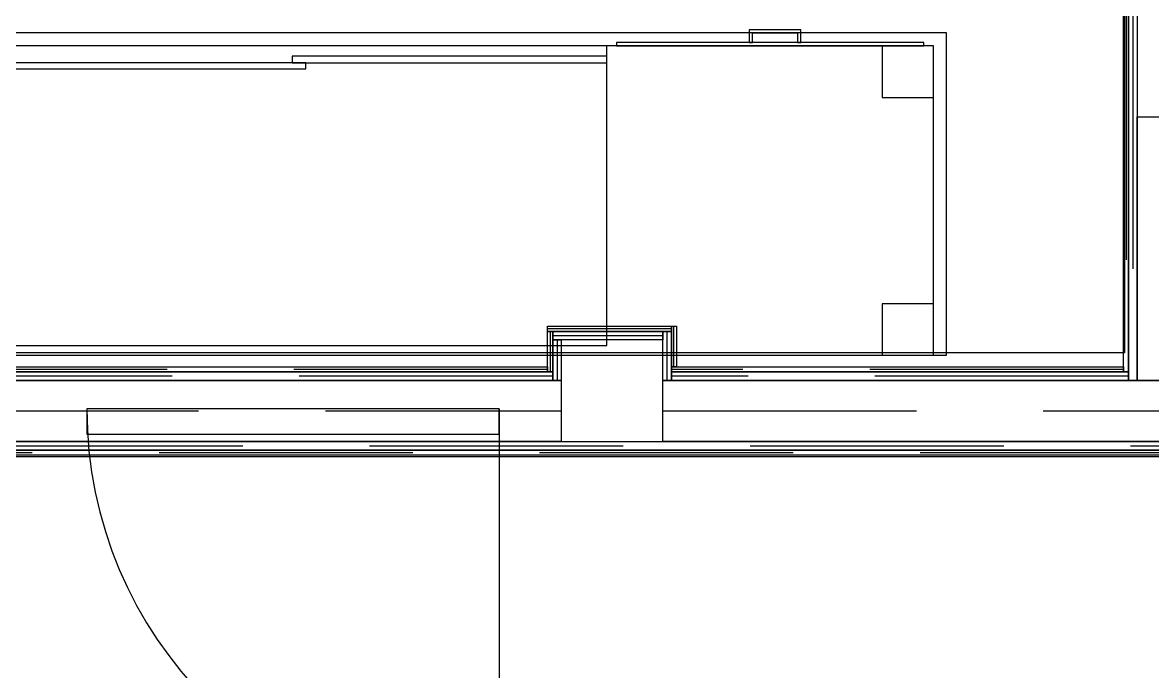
# Model space of a CAD drawing. Header units: millimetres. Extents: x -28.2 to 24.3, y -24.8 to 12.4.
# Drawn here: x -0.533 to 1.694, y -0.458 to 0.822 of the extents above; entities that cross this region are included whole.
import ezdxf

# ---------------------------------------------------------------- set-up
doc = ezdxf.new("R2010")
doc.units = ezdxf.units.MM
doc.linetypes.add('Dashed', pattern=[0.75, 0.5, -0.25])
for name, color, linetype in [('EJE_MUROS', 8, 'Continuous'), ('FURNISHINGELEMENT', 8, 'Continuous'), ('LOSAS', 3, 'Continuous'), ('MUROS', 7, 'Continuous'), ('PUERTAS', 6, 'Continuous')]:
    doc.layers.add(name, color=color, linetype=linetype)

msp = doc.modelspace()

# ---------------------------------------------------------------- linework, layer by layer
at = {"layer": 'EJE_MUROS', "linetype": 'Dashed'}
for p, q in [((1.6418, 3.104), (1.6418, 0.1329)), ((1.6553, 0.8359), (1.6553, 0.1159)), ((0.7508, 0.1429), (0.7508, 0.2229)), ((0.7458, 0.2179), (0.5018, 0.2179)), ((0.5068, 0.2129), (0.5068, 0.1329)), ((0.7288, 0.2044), (0.5118, 0.2044)), ((0.7373, 0.1159), (0.7373, 0.2129)), ((0.5203, 0.1959), (0.5203, 0.1159)), ((0.5018, 0.1379), (-2.1692, 0.1379)), ((1.6368, 0.1379), (0.7458, 0.1379)), ((0.5118, 0.1244), (-2.1692, 0.1244)), ((1.6468, 0.1244), (0.7458, 0.1244)), ((-2.1862, 0.0559), (0.5288, 0.0559)), ((0.7288, 0.0559), (1.7838, 0.0559)), ((-3.5992, -0.0126), (1.8008, -0.0126)), ((-2.514, -0.0261), (1.8108, -0.0261))]:
    msp.add_line(p, q, dxfattribs=at)
at = {"layer": 'FURNISHINGELEMENT'}
for p, q in [((1.0009, 0.8077, 0.994), (0.8993, 0.8077, 0.994)), ((0.8993, 0.8077, 0.994), (0.8993, 0.7823, 0.994)), ((1.0009, 0.8077, 0.867), (0.8993, 0.8077, 0.867)), ((0.8993, 0.8077, 0.867), (0.8993, 0.7823, 0.867)), ((1.0009, 0.7823, 0.994), (1.0009, 0.8077, 0.994)), ((1.0009, 0.7823, 0.867), (1.0009, 0.8077, 0.867)), ((1.288, 0.8013, 1.074), (-1.2628, 0.8013, 1.074)), ((1.2435, 0.7823, 1.0295), (0.6376, 0.7823, 1.0295)), ((0.6376, 0.7823, 1.0295), (0.6376, 0.7759, 1.0295)), ((1.2435, 0.7823, 0.9026), (0.6376, 0.7823, 0.9026)), ((0.6376, 0.7823, 0.9026), (0.6376, 0.7759, 0.9026)), ((0.8993, 0.7823, 0.994), (0.9056, 0.7823, 0.994)), ((0.8993, 0.7823, 0.867), (0.9056, 0.7823, 0.867)), ((0.9056, 0.7823, 0.994), (0.9056, 0.8013, 0.994)), ((0.9056, 0.8013, 0.994), (0.9945, 0.8013, 0.994)), ((0.9056, 0.7823, 0.867), (0.9056, 0.8013, 0.867)), ((0.9056, 0.8013, 0.867), (0.9945, 0.8013, 0.867)), ((0.9945, 0.8013, 0.994), (0.9945, 0.7823, 0.994)), ((0.9945, 0.8013, 0.867), (0.9945, 0.7823, 0.867)), ((0.9945, 0.7823, 0.994), (1.0009, 0.7823, 0.994)), ((0.9945, 0.7823, 0.867), (1.0009, 0.7823, 0.867)), ((1.2435, 0.7759, 1.0295), (1.2435, 0.7823, 1.0295)), ((1.2435, 0.7759, 0.9026), (1.2435, 0.7823, 0.9026)), ((1.288, 0.1659, 1.074), (1.288, 0.8013, 1.074)), ((1.2626, 0.7759, 1.0486), (-1.2374, 0.7759, 1.0486)), ((0.6185, 0.7759, 0.5114), (-0.5934, 0.7759, 0.5114)), ((0.6185, 0.1852, 0.5114), (0.6185, 0.7759, 0.5114)), ((0.6376, 0.7759, 1.0295), (1.2435, 0.7759, 1.0295)), ((0.6376, 0.7759, 0.9026), (1.2435, 0.7759, 0.9026)), ((1.161, 0.7759, 0.4924), (1.161, 0.6743, 0.4924)), ((1.2626, 0.7759, 0.4924), (1.161, 0.7759, 0.4924)), ((1.2626, 0.6743, 0.4924), (1.2626, 0.7759, 0.4924)), ((1.2626, 0.1659, 1.0486), (1.2626, 0.7759, 1.0486)), ((0.0253, 0.7426, 1.0296), (-0.6274, 0.7426, 1.0296)), ((0.6185, 0.7553, 1.0295), (-0.0015, 0.7553, 1.0295)), ((-0.0015, 0.7553, 1.0295), (-0.0015, 0.7426, 1.0295)), ((-0.0015, 0.7426, 1.0295), (0.6185, 0.7426, 1.0295)), ((0.0253, 0.7303, 1.0296), (0.0253, 0.7426, 1.0296)), ((0.6185, 0.7426, 1.0295), (0.6185, 0.7553, 1.0295)), ((-0.6274, 0.7303, 1.0296), (0.0253, 0.7303, 1.0296)), ((1.161, 0.6743, 0.4924), (1.2626, 0.6743, 0.4924)), ((1.2626, 0.2675, 0.4924), (1.161, 0.2675, 0.4924)), ((1.161, 0.2675, 0.4924), (1.161, 0.1659, 0.4924)), ((1.2626, 0.1659, 0.4924), (1.2626, 0.2675, 0.4924)), ((-0.5934, 0.1852, 0.5114), (0.6185, 0.1852, 0.5114)), ((-1.2628, 0.1659, 1.074), (1.288, 0.1659, 1.074)), ((-1.2374, 0.1659, 1.0486), (1.2626, 0.1659, 1.0486)), ((1.161, 0.1659, 0.4924), (1.2626, 0.1659, 0.4924))]:
    msp.add_line(p, q, dxfattribs=at)
at = {"layer": 'LOSAS'}
for p, q in [((1.6388, 4.1109), (1.6388, 0.1709)), ((1.6388, 0.1709), (-5.7412, 0.1709)), ((-3.6032, -0.0341), (1.8038, -0.0341))]:
    msp.add_line(p, q, dxfattribs=at)
at = {"layer": 'MUROS'}
for p, q in [((1.6368, 0.1329), (1.6368, 3.104)), ((1.6468, 3.104), (1.6468, 0.1329)), ((1.6468, 0.1159), (1.6468, 0.8359)), ((1.6638, 0.8359), (1.6638, 0.1159)), ((1.6638, 0.1159), (1.6638, 0.6359)), ((1.6638, 0.6359), (1.7838, 0.6359)), ((0.5018, 0.2129), (0.5018, 0.2229)), ((0.5018, 0.2229), (0.7458, 0.2229)), ((0.7458, 0.1429), (0.7458, 0.2229)), ((0.7458, 0.2229), (0.7558, 0.2229)), ((0.7458, 0.2229), (0.7458, 0.2129)), ((0.7558, 0.2229), (0.7558, 0.1429)), ((0.7458, 0.2129), (0.5018, 0.2129)), ((0.5018, 0.1329), (0.5018, 0.2129)), ((0.5018, 0.2129), (0.5118, 0.2129)), ((0.5118, 0.1959), (0.5118, 0.2129)), ((0.5118, 0.2129), (0.7288, 0.2129)), ((0.5118, 0.2129), (0.5118, 0.1329)), ((0.7288, 0.1159), (0.7288, 0.2129)), ((0.7288, 0.2129), (0.7458, 0.2129)), ((0.7288, 0.2129), (0.7288, 0.1959)), ((0.7458, 0.2129), (0.7458, 0.1159)), ((0.7288, 0.1959), (0.5118, 0.1959)), ((0.5118, 0.1159), (0.5118, 0.1959)), ((0.5118, 0.1959), (0.5288, 0.1959)), ((0.5288, 0.1959), (0.5288, 0.1159)), ((-2.1692, 0.1429), (0.5018, 0.1429)), ((0.5018, 0.1429), (0.5018, 0.1329)), ((0.7458, 0.1329), (0.7458, 0.1429)), ((0.7458, 0.1429), (1.6368, 0.1429)), ((0.7558, 0.1429), (0.7458, 0.1429)), ((1.6368, 0.1429), (1.6368, 0.1329)), ((-2.1862, 0.1159), (0.5288, 0.1159)), ((-2.1692, 0.1329), (0.5118, 0.1329)), ((0.5018, 0.1329), (-2.1692, 0.1329)), ((0.5118, 0.1159), (-2.1692, 0.1159)), ((0.5118, 0.1329), (0.5018, 0.1329)), ((0.5118, 0.1329), (0.5118, 0.1159)), ((0.5288, 0.1159), (0.5118, 0.1159)), ((0.5288, 0.1159), (0.5288, -0.0041)), ((0.7288, 0.1159), (1.7838, 0.1159)), ((0.7288, -0.0041), (0.7288, 0.1159)), ((0.7458, 0.1159), (0.7288, 0.1159)), ((0.7458, 0.1159), (0.7458, 0.1329)), ((0.7458, 0.1329), (1.6468, 0.1329)), ((1.6368, 0.1329), (0.7458, 0.1329)), ((1.6468, 0.1159), (0.7458, 0.1159)), ((1.6468, 0.1329), (1.6368, 0.1329)), ((1.6468, 0.1329), (1.6468, 0.1159)), ((1.6638, 0.1159), (1.6468, 0.1159)), ((1.7838, 0.1159), (1.6638, 0.1159)), ((-3.5992, -0.0041), (1.8008, -0.0041)), ((1.8008, -0.0211), (-3.5992, -0.0211)), ((-2.514, -0.0211), (1.8108, -0.0211)), ((0.5288, -0.0041), (-2.1862, -0.0041)), ((1.7838, -0.0041), (0.7288, -0.0041)), ((1.8108, -0.0311), (-2.514, -0.0311))]:
    msp.add_line(p, q, dxfattribs=at)
at = {"layer": 'PUERTAS'}
for p, q in [((0.4065, 0.06), (-0.4065, 0.06)), ((-0.4065, 0.06), (-0.4065, 0.01)), ((0.4065, 0.06), (-0.4065, 0.06)), ((-0.4065, 0.06), (-0.4065, 0.01)), ((0.4065, 0.06), (-0.4065, 0.06)), ((-0.4065, 0.06), (-0.4065, 0.01)), ((0.4065, 0.01), (0.4065, 0.06)), ((0.4065, 0.06), (0.4065, -0.753)), ((0.4065, 0.01), (0.4065, 0.06)), ((0.4065, 0.06), (0.4065, -0.753)), ((0.4065, 0.01), (0.4065, 0.06)), ((0.4065, 0.06), (0.4065, -0.753)), ((-0.4065, 0.01), (0.4065, 0.01)), ((-0.4065, 0.01), (0.4065, 0.01)), ((-0.4065, 0.01), (0.4065, 0.01))]:
    msp.add_line(p, q, dxfattribs=at)
msp.add_arc((0.4065, 0.06), 0.813, 180, 270, dxfattribs=at)
msp.add_arc((0.4065, 0.06), 0.813, 180, 270, dxfattribs=at)
msp.add_arc((0.4065, 0.06), 0.813, 180, 270, dxfattribs=at)

doc.saveas('drawing.dxf')
